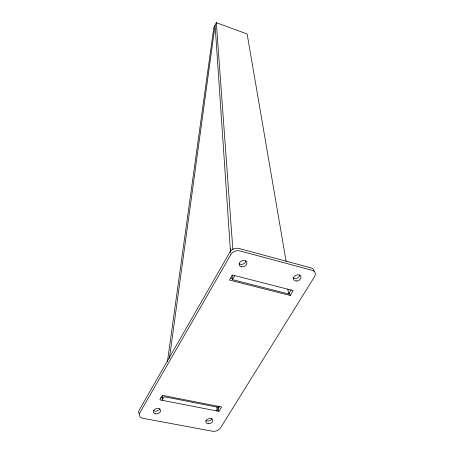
<?xml version="1.0" encoding="UTF-8"?>
<svg xmlns="http://www.w3.org/2000/svg" width="454" height="454" viewBox="0 0 454 454"><rect width="100%" height="100%" fill="white"/><g stroke="black" fill="none" stroke-linecap="round" stroke-linejoin="round"><path stroke-width="0.68" d="M219.004 406.052L218.902 407.465L164.161 396.7L162.072 400.28L162.753 395.366M230.161 252.532L230.428 248.871M217.08 406.699L216.762 410.944L219.424 406.523M169.41 358.388L215.077 25.14L230.513 252.032M167.407 361.872L213.834 27.569L216.325 22.7L247.129 33.988L286.151 261.487M291.167 289.771L288.648 293.965L232.391 279.636L234.746 275.589M218.896 411.358L221.575 407.011L162.441 395.355L159.831 399.843L218.896 411.358L218.09 408.691M290.237 295.497L293.244 290.611L232.437 274.993L229.491 280.056L290.237 295.497L289.17 293.023M160.563 397.415L162.64 397.823M230.626 278.075L232.669 278.597M287.836 289.084L288.648 293.965M216.325 22.7L232.862 249.694M232.102 275.385L232.391 279.636M314.168 271.35A6.515 4.835 -24.6 0 0 311.001 267.877L238.77 248.417A6.731 5.159 -21.4 0 0 229.945 252.038L139.219 410.104A6.277 4.37 -15.8 0 0 139.072 413.537M159.785 408.844A3.757 2.616 -16.3 0 1 156.721 411.04A3.757 2.616 -16.3 0 1 153.214 410.314M211.87 418.798A3.655 2.508 -18.4 0 1 205.917 420.591M299.89 274.88A3.916 2.911 -24 0 1 297.166 278.183A3.916 2.911 -24 0 1 292.995 277.712M245.949 260.919A4.012 3.053 -21.6 0 1 243.259 264.007A4.012 3.053 -21.6 0 1 239.144 263.712M230.87 254.501L139.815 412.834A6.294 4.375 -15.8 0 0 142.891 418.304L212.557 431.238A6.072 4.137 -18.6 0 0 220.462 427.98L314.52 276.73A6.532 4.835 -24.6 0 0 312.142 270.306L239.729 250.869A6.753 5.164 -21.4 0 0 230.87 254.501M155.597 413.844A3.768 2.616 -16.3 0 0 160.614 410.246A3.768 2.616 -16.3 0 0 154.683 409.394A3.768 2.616 -16.3 0 0 155.597 413.844M208.261 423.741A3.666 2.514 -18.4 0 0 212.807 419.95A3.666 2.514 -18.4 0 0 206.911 419.609A3.666 2.514 -18.4 0 0 208.261 423.741M296.303 281.02A3.927 2.911 -24 0 0 300.854 276.429A3.927 2.911 -24 0 0 294.51 276.299A3.927 2.911 -24 0 0 296.303 281.02M241.8 266.839A4.024 3.059 -21.6 0 0 246.857 262.435A4.024 3.059 -21.6 0 0 240.438 261.703A4.024 3.059 -21.6 0 0 241.8 266.839"/></g></svg>
